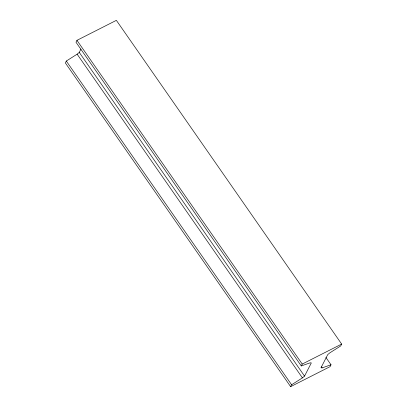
<?xml version="1.0" encoding="UTF-8"?>
<svg xmlns="http://www.w3.org/2000/svg" width="407" height="407" viewBox="0 0 407 407"><rect width="100%" height="100%" fill="white"/><g stroke="black" fill="none" stroke-linecap="round" stroke-linejoin="round"><path stroke-width="0.61" d="M80.952 49.099L79.258 52.396L77.132 54.172L66.31 61.05L65.344 62.932L290.634 386.65L330.046 366.661L331.013 364.779L325.931 357.483M331.013 364.779L322.125 367.892L320.97 367.786L327.742 354.604L329.868 352.828L340.69 345.95L341.656 344.068L116.366 20.35L76.954 40.339L75.987 42.221L301.277 365.939L310.165 362.825L311.319 362.932L304.548 376.114L302.421 377.889L291.6 384.768L290.634 386.65M301.277 365.939L302.243 364.056L341.656 344.068M321.403 366.849L322.125 367.892M76.954 40.339L302.243 364.056M79.258 52.396L304.548 376.114M77.132 54.172L302.421 377.889M66.31 61.05L291.6 384.768"/></g></svg>
